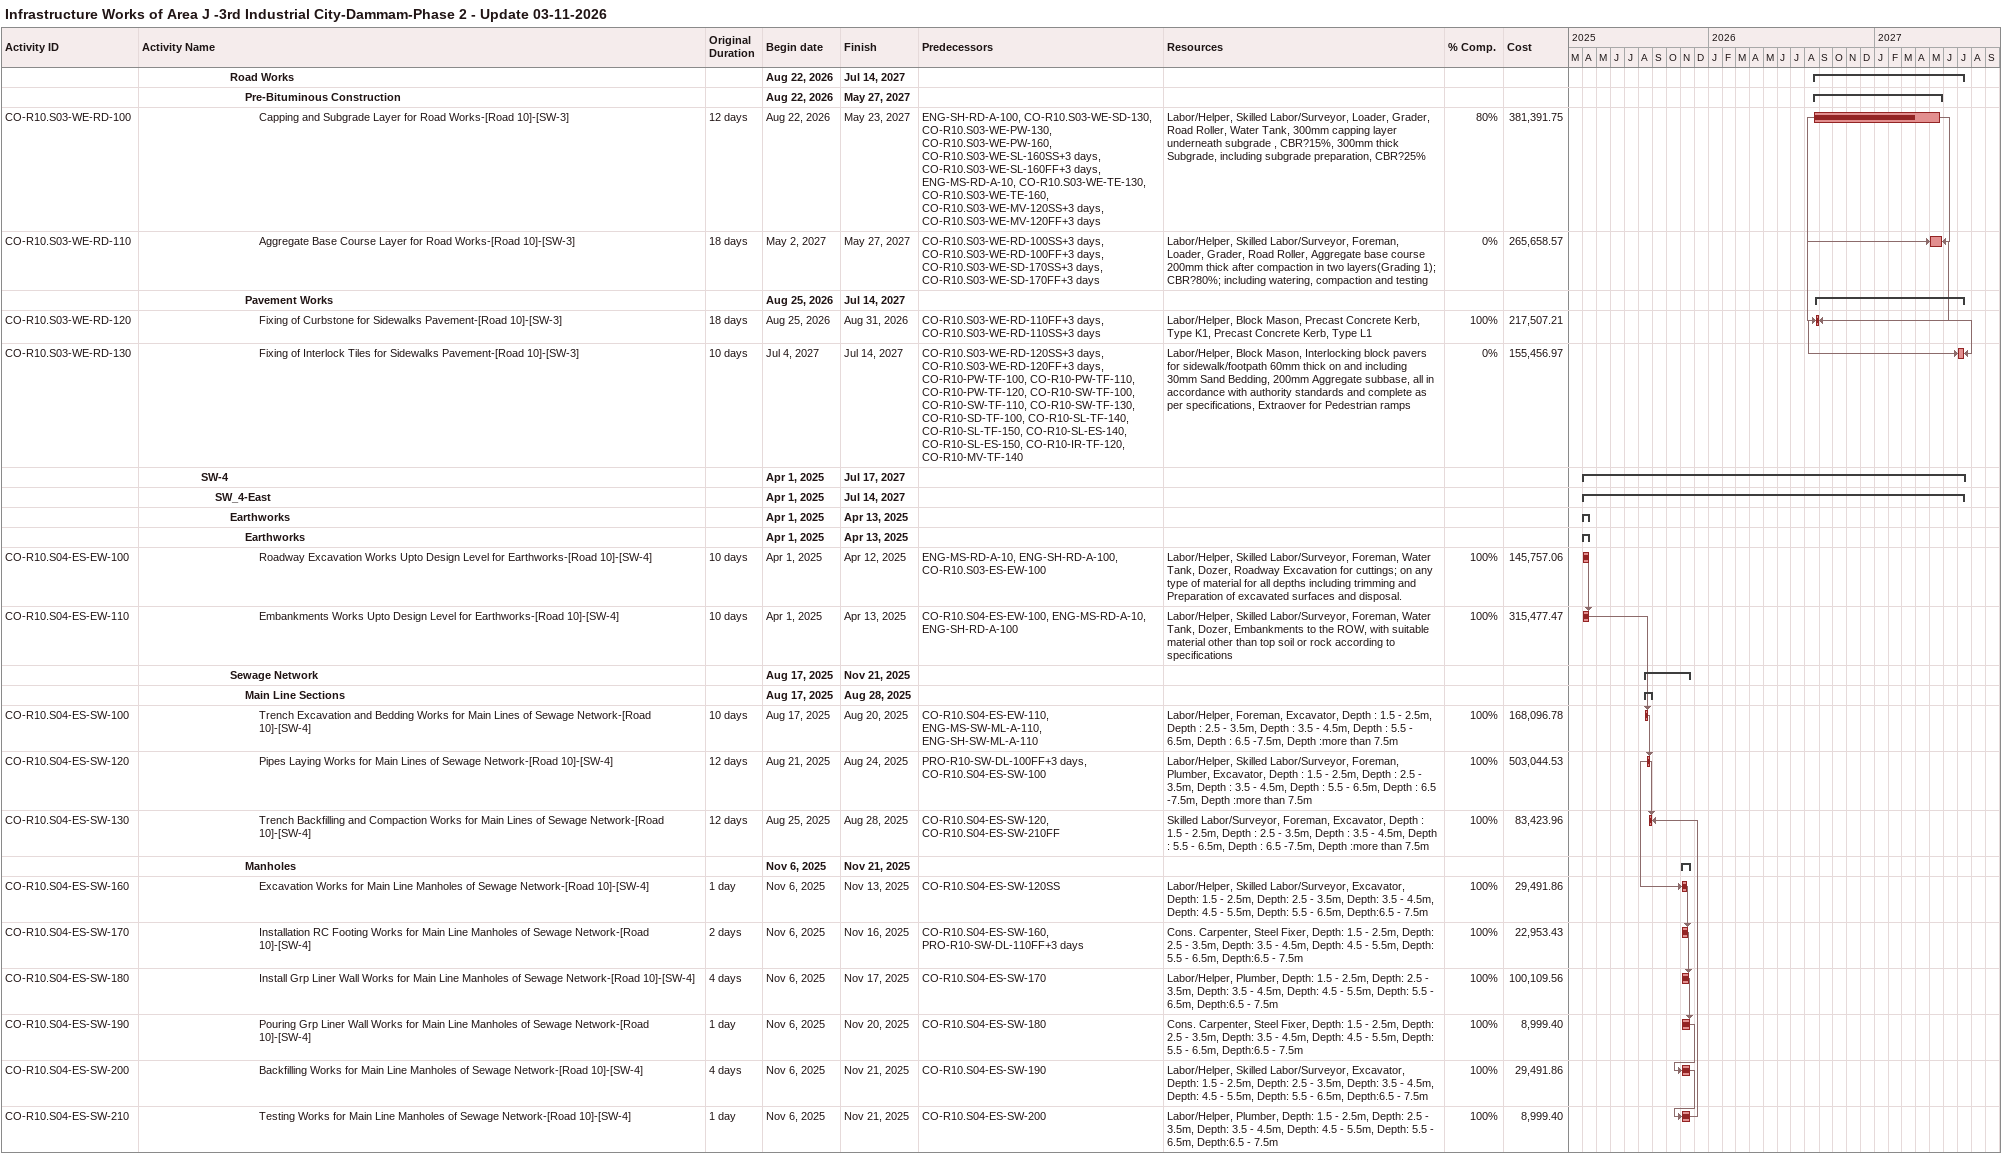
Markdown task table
Infrastructure Works of Area J -3rd Industrial City-Dammam-Phase 2 - Update 03-11-2026

| ID | Level | Task | Original duration | Start | Finish | Predecessors | Resources | % complete | Cost |
|---|---|---|---|---|---|---|---|---|---|
|  | 7 | **Road Works** |  | 2026-08-22 | 2027-07-14 |  |  |  |  |
|  | 8 | **Pre-Bituminous Construction** |  | 2026-08-22 | 2027-05-27 |  |  |  |  |
| CO-R10.S03-WE-RD-100 | 9 | Capping and Subgrade Layer for Road Works-[Road 10]-[SW-3] | 12d | 2026-08-22 | 2027-05-23 | ENG-SH-RD-A-100, CO-R10.S03-WE-SD-130, CO-R10.S03-WE-PW-130, CO-R10.S03-WE-PW-160, CO-R10.S03-WE-SL-160SS+3d, CO-R10.S03-WE-SL-160FF+3d, ENG-MS-RD-A-10, CO-R10.S03-WE-TE-130, CO-R10.S03-WE-TE-160, CO-R10.S03-WE-MV-120SS+3d, CO-R10.S03-WE-MV-120FF+3d | Labor/Helper, Skilled Labor/Surveyor, Loader, Grader, Road Roller, Water Tank, 300mm capping layer underneath subgrade , CBR?15%, 300mm thick Subgrade, including subgrade preparation, CBR?25% | 80 | 381391.75 |
| CO-R10.S03-WE-RD-110 | 9 | Aggregate Base Course Layer for Road Works-[Road 10]-[SW-3] | 18d | 2027-05-02 | 2027-05-27 | CO-R10.S03-WE-RD-100SS+3d, CO-R10.S03-WE-RD-100FF+3d, CO-R10.S03-WE-SD-170SS+3d, CO-R10.S03-WE-SD-170FF+3d | Labor/Helper, Skilled Labor/Surveyor, Foreman, Loader, Grader, Road Roller, Aggregate base course 200mm thick after compaction in two layers(Grading 1); CBR?80%; including watering, compaction and testing | 0 | 265658.57 |
|  | 8 | **Pavement Works** |  | 2026-08-25 | 2027-07-14 |  |  |  |  |
| CO-R10.S03-WE-RD-120 | 9 | Fixing of Curbstone for Sidewalks Pavement-[Road 10]-[SW-3] | 18d | 2026-08-25 | 2026-08-31 | CO-R10.S03-WE-RD-110FF+3d, CO-R10.S03-WE-RD-110SS+3d | Labor/Helper, Block Mason, Precast Concrete Kerb, Type K1, Precast Concrete Kerb, Type L1 | 100 | 217507.21 |
| CO-R10.S03-WE-RD-130 | 9 | Fixing of Interlock Tiles for Sidewalks Pavement-[Road 10]-[SW-3] | 10d | 2027-07-04 | 2027-07-14 | CO-R10.S03-WE-RD-120SS+3d, CO-R10.S03-WE-RD-120FF+3d, CO-R10-PW-TF-100, CO-R10-PW-TF-110, CO-R10-PW-TF-120, CO-R10-SW-TF-100, CO-R10-SW-TF-110, CO-R10-SW-TF-130, CO-R10-SD-TF-100, CO-R10-SL-TF-140, CO-R10-SL-TF-150, CO-R10-SL-ES-140, CO-R10-SL-ES-150, CO-R10-IR-TF-120, CO-R10-MV-TF-140 | Labor/Helper, Block Mason, Interlocking block pavers for sidewalk/footpath 60mm thick on and including 30mm Sand Bedding, 200mm Aggregate subbase, all in accordance with authority standards and complete as per specifications, Extraover for Pedestrian ramps | 0 | 155456.97 |
|  | 5 | **SW-4** |  | 2025-04-01 | 2027-07-17 |  |  |  |  |
|  | 6 | **SW_4-East** |  | 2025-04-01 | 2027-07-14 |  |  |  |  |
|  | 7 | **Earthworks** |  | 2025-04-01 | 2025-04-13 |  |  |  |  |
|  | 8 | **Earthworks** |  | 2025-04-01 | 2025-04-13 |  |  |  |  |
| CO-R10.S04-ES-EW-100 | 9 | Roadway Excavation Works Upto Design Level for Earthworks-[Road 10]-[SW-4] | 10d | 2025-04-01 | 2025-04-12 | ENG-MS-RD-A-10, ENG-SH-RD-A-100, CO-R10.S03-ES-EW-100 | Labor/Helper, Skilled Labor/Surveyor, Foreman, Water Tank, Dozer, Roadway Excavation for cuttings; on any type of material for all depths including trimming and Preparation of excavated surfaces and disposal. | 100 | 145757.06 |
| CO-R10.S04-ES-EW-110 | 9 | Embankments Works Upto Design Level for Earthworks-[Road 10]-[SW-4] | 10d | 2025-04-01 | 2025-04-13 | CO-R10.S04-ES-EW-100, ENG-MS-RD-A-10, ENG-SH-RD-A-100 | Labor/Helper, Skilled Labor/Surveyor, Foreman, Water Tank, Dozer, Embankments to the ROW, with suitable material other than top soil or rock according to specifications | 100 | 315477.47 |
|  | 7 | **Sewage Network** |  | 2025-08-17 | 2025-11-21 |  |  |  |  |
|  | 8 | **Main Line Sections** |  | 2025-08-17 | 2025-08-28 |  |  |  |  |
| CO-R10.S04-ES-SW-100 | 9 | Trench Excavation and Bedding Works for Main Lines of Sewage Network-[Road 10]-[SW-4] | 10d | 2025-08-17 | 2025-08-20 | CO-R10.S04-ES-EW-110, ENG-MS-SW-ML-A-110, ENG-SH-SW-ML-A-110 | Labor/Helper, Foreman, Excavator, Depth : 1.5 - 2.5m, Depth : 2.5 - 3.5m, Depth : 3.5 - 4.5m, Depth : 5.5 - 6.5m, Depth : 6.5 -7.5m, Depth :more than 7.5m | 100 | 168096.78 |
| CO-R10.S04-ES-SW-120 | 9 | Pipes Laying Works for Main Lines of Sewage Network-[Road 10]-[SW-4] | 12d | 2025-08-21 | 2025-08-24 | PRO-R10-SW-DL-100FF+3d, CO-R10.S04-ES-SW-100 | Labor/Helper, Skilled Labor/Surveyor, Foreman, Plumber, Excavator, Depth : 1.5 - 2.5m, Depth : 2.5 - 3.5m, Depth : 3.5 - 4.5m, Depth : 5.5 - 6.5m, Depth : 6.5 -7.5m, Depth :more than 7.5m | 100 | 503044.53 |
| CO-R10.S04-ES-SW-130 | 9 | Trench Backfilling and Compaction Works for Main Lines of Sewage Network-[Road 10]-[SW-4] | 12d | 2025-08-25 | 2025-08-28 | CO-R10.S04-ES-SW-120, CO-R10.S04-ES-SW-210FF | Skilled Labor/Surveyor, Foreman, Excavator, Depth : 1.5 - 2.5m, Depth : 2.5 - 3.5m, Depth : 3.5 - 4.5m, Depth : 5.5 - 6.5m, Depth : 6.5 -7.5m, Depth :more than 7.5m | 100 | 83423.96 |
|  | 8 | **Manholes** |  | 2025-11-06 | 2025-11-21 |  |  |  |  |
| CO-R10.S04-ES-SW-160 | 9 | Excavation Works for Main Line Manholes of Sewage Network-[Road 10]-[SW-4] | 1d | 2025-11-06 | 2025-11-13 | CO-R10.S04-ES-SW-120SS | Labor/Helper, Skilled Labor/Surveyor, Excavator, Depth: 1.5 - 2.5m, Depth: 2.5 - 3.5m, Depth: 3.5 - 4.5m, Depth: 4.5 - 5.5m, Depth: 5.5 - 6.5m, Depth:6.5 - 7.5m | 100 | 29491.86 |
| CO-R10.S04-ES-SW-170 | 9 | Installation RC Footing Works for Main Line Manholes of Sewage Network-[Road 10]-[SW-4] | 2d | 2025-11-06 | 2025-11-16 | CO-R10.S04-ES-SW-160, PRO-R10-SW-DL-110FF+3d | Cons. Carpenter, Steel Fixer, Depth: 1.5 - 2.5m, Depth: 2.5 - 3.5m, Depth: 3.5 - 4.5m, Depth: 4.5 - 5.5m, Depth: 5.5 - 6.5m, Depth:6.5 - 7.5m | 100 | 22953.43 |
| CO-R10.S04-ES-SW-180 | 9 | Install Grp Liner Wall Works for Main Line Manholes of Sewage Network-[Road 10]-[SW-4] | 4d | 2025-11-06 | 2025-11-17 | CO-R10.S04-ES-SW-170 | Labor/Helper, Plumber, Depth: 1.5 - 2.5m, Depth: 2.5 - 3.5m, Depth: 3.5 - 4.5m, Depth: 4.5 - 5.5m, Depth: 5.5 - 6.5m, Depth:6.5 - 7.5m | 100 | 100109.56 |
| CO-R10.S04-ES-SW-190 | 9 | Pouring Grp Liner Wall Works for Main Line Manholes of Sewage Network-[Road 10]-[SW-4] | 1d | 2025-11-06 | 2025-11-20 | CO-R10.S04-ES-SW-180 | Cons. Carpenter, Steel Fixer, Depth: 1.5 - 2.5m, Depth: 2.5 - 3.5m, Depth: 3.5 - 4.5m, Depth: 4.5 - 5.5m, Depth: 5.5 - 6.5m, Depth:6.5 - 7.5m | 100 | 8999.40 |
| CO-R10.S04-ES-SW-200 | 9 | Backfilling Works for Main Line Manholes of Sewage Network-[Road 10]-[SW-4] | 4d | 2025-11-06 | 2025-11-21 | CO-R10.S04-ES-SW-190 | Labor/Helper, Skilled Labor/Surveyor, Excavator, Depth: 1.5 - 2.5m, Depth: 2.5 - 3.5m, Depth: 3.5 - 4.5m, Depth: 4.5 - 5.5m, Depth: 5.5 - 6.5m, Depth:6.5 - 7.5m | 100 | 29491.86 |
| CO-R10.S04-ES-SW-210 | 9 | Testing Works for Main Line Manholes of Sewage Network-[Road 10]-[SW-4] | 1d | 2025-11-06 | 2025-11-21 | CO-R10.S04-ES-SW-200 | Labor/Helper, Plumber, Depth: 1.5 - 2.5m, Depth: 2.5 - 3.5m, Depth: 3.5 - 4.5m, Depth: 4.5 - 5.5m, Depth: 5.5 - 6.5m, Depth:6.5 - 7.5m | 100 | 8999.40 |
